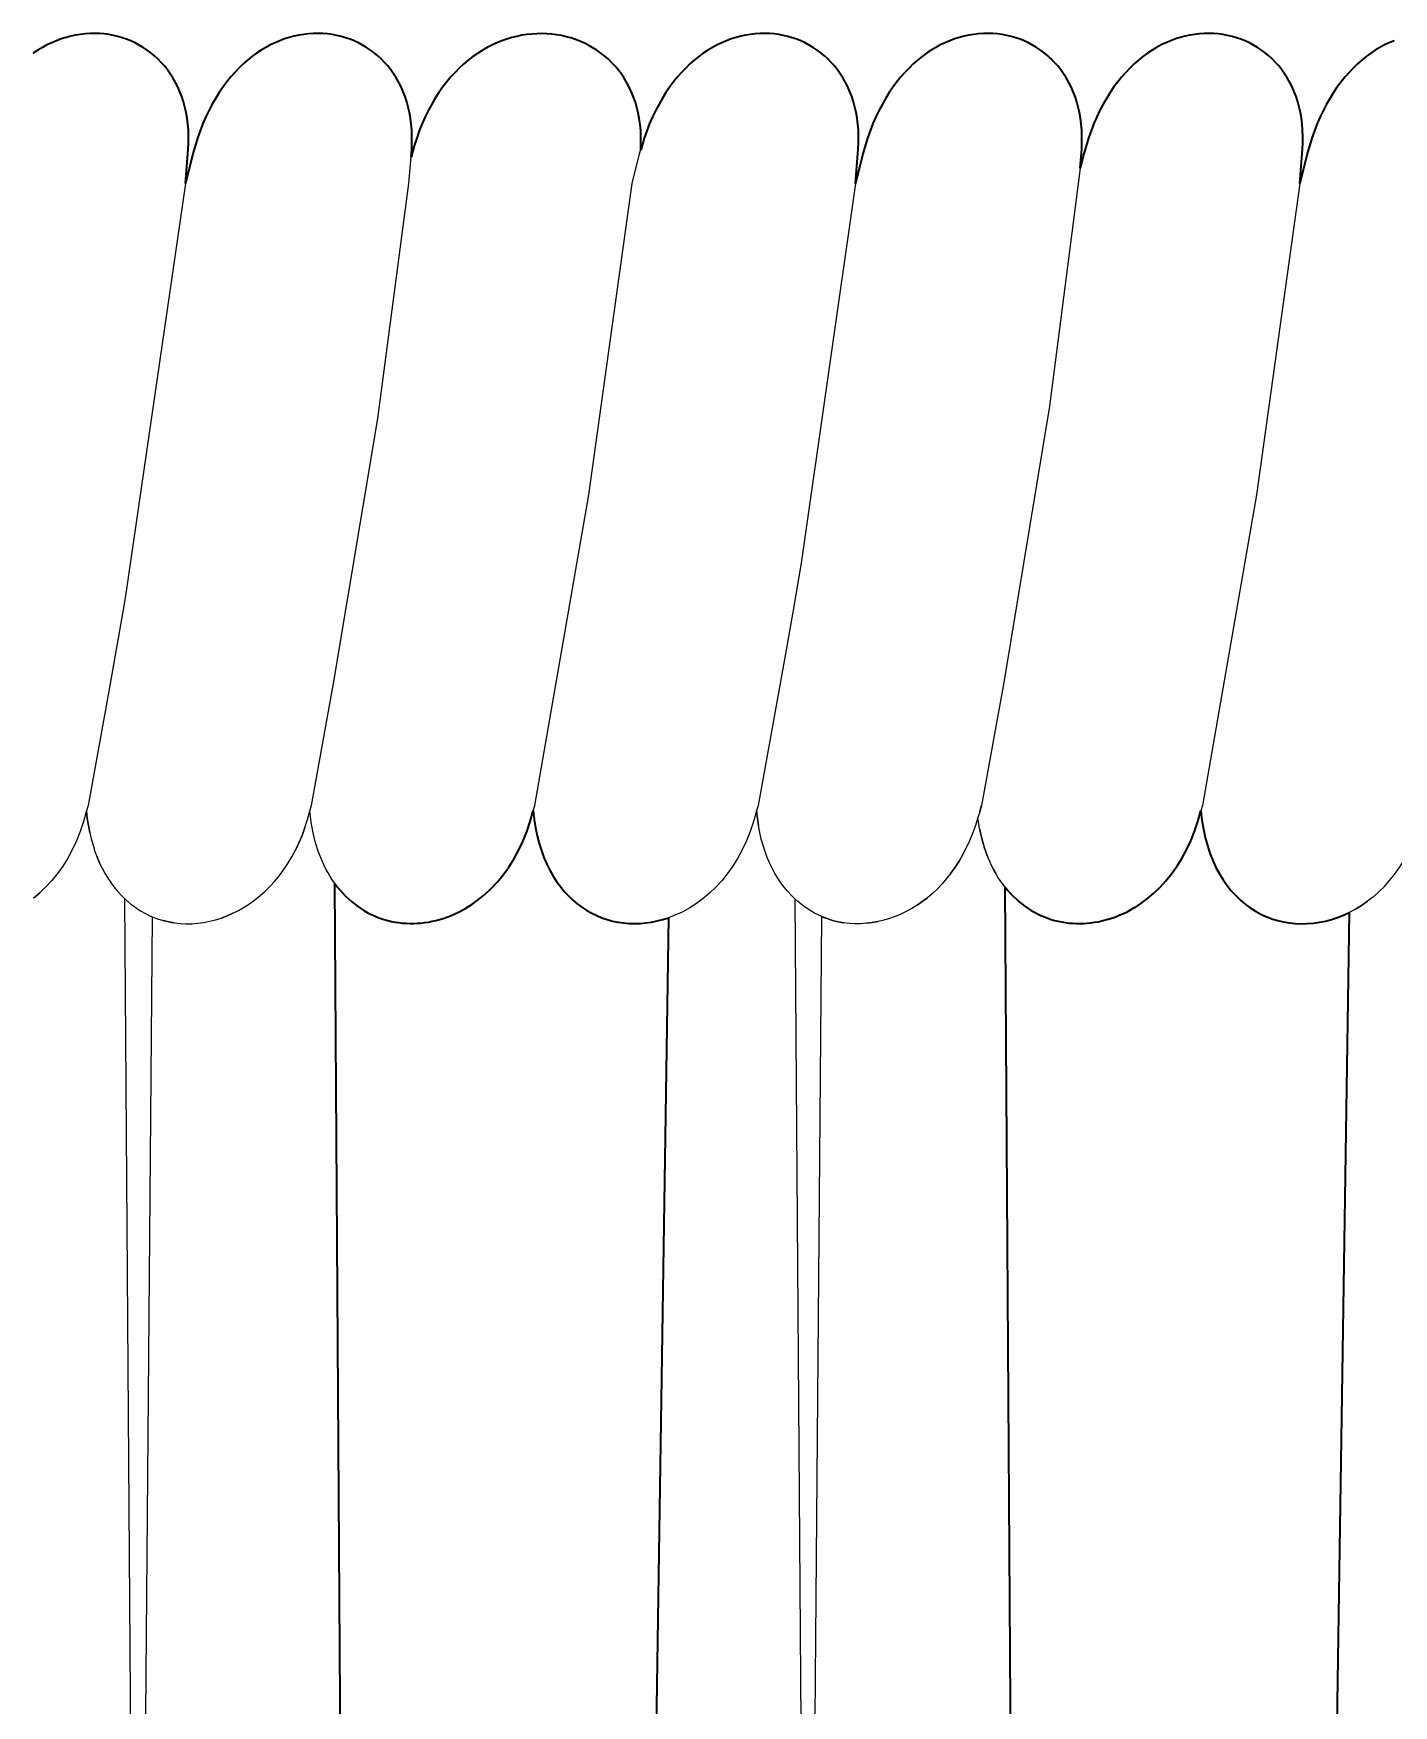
# Model space of a CAD drawing. Header units: millimetres. Extents: x 0 to 1881, y -1115 to 723.
# Drawn here: x 269.09 to 307.7, y -459.68 to -412.21 of the extents above; entities that cross this region are included whole.
import ezdxf

# ---------------------------------------------------------------- set-up
doc = ezdxf.new("R2010")
doc.units = ezdxf.units.MM
doc.layers.add('Blocks', color=7, linetype='Continuous')
doc.layers.add('Blocks$Inner', color=7, linetype='Continuous', lineweight=25, true_color=0x007f00)
doc.layers.add('Blocks$Outline', color=7, linetype='Continuous', lineweight=35, true_color=0xff3f3f)

# ---------------------------------------------------------------- blocks, each defined once
blk = doc.blocks.new('PK4 Lounge Chair Back')
at = {"layer": 'Blocks$Inner'}
for points in [[(269.077, 702.25), (269.207, 702.336), (269.338, 702.414), (269.47, 702.486), (269.604, 702.55), (269.738, 702.607), (269.874, 702.657), (270.01, 702.7), (270.146, 702.736), (270.282, 702.765), (270.419, 702.788), (270.555, 702.803), (270.69, 702.812), (270.826, 702.815), (270.959, 702.81), (271.092, 702.8), (271.224, 702.782), (271.354, 702.758), (271.482, 702.728), (271.608, 702.692), (271.732, 702.649), (271.853, 702.6), (271.973, 702.545), (272.089, 702.484), (272.202, 702.417), (272.311, 702.344), (272.417, 702.265), (272.52, 702.18), (272.619, 702.089), (272.713, 701.993), (272.803, 701.89), (272.889, 701.782), (272.97, 701.669), (273.046, 701.55), (273.117, 701.426), (273.182, 701.296), (273.242, 701.161), (273.296, 701.02), (273.343, 700.874), (273.385, 700.724), (273.42, 700.568), (273.448, 700.406), (273.47, 700.24), (273.484, 700.069), (273.491, 699.893), (273.491, 699.712), (273.483, 699.527), (273.402, 698.55)], [(272.454, 677.738), (272.609, 677.679), (272.767, 677.631), (272.848, 677.61), (272.928, 677.592), (273.009, 677.577), (273.091, 677.564), (273.256, 677.547), (273.422, 677.539), (273.589, 677.541), (273.756, 677.553), (273.923, 677.576), (274.091, 677.608), (274.257, 677.65), (274.423, 677.702), (274.587, 677.763), (274.75, 677.835), (274.91, 677.916), (275.068, 678.007), (275.223, 678.107), (275.374, 678.217), (275.522, 678.337), (275.666, 678.466), (275.805, 678.604), (275.939, 678.752), (276.068, 678.91), (276.192, 679.076), (276.309, 679.252), (276.421, 679.437), (276.525, 679.632), (276.622, 679.835), (276.712, 680.048), (276.793, 680.27), (276.867, 680.5), (276.931, 680.74), (276.977, 680.892), (277.608, 684.357), (278.859, 691.884), (279.743, 698.55), (279.824, 699.527), (279.832, 699.712), (279.832, 699.893), (279.825, 700.069), (279.811, 700.24), (279.789, 700.406), (279.761, 700.568), (279.726, 700.724), (279.684, 700.874), (279.636, 701.02), (279.582, 701.161), (279.523, 701.296), (279.457, 701.426), (279.387, 701.55), (279.311, 701.669), (279.23, 701.782), (279.144, 701.89), (279.054, 701.993), (278.96, 702.089), (278.861, 702.18), (278.758, 702.265), (278.652, 702.344), (278.542, 702.417), (278.43, 702.484), (278.313, 702.545), (278.194, 702.6), (278.073, 702.649), (277.949, 702.692), (277.823, 702.728), (277.695, 702.758), (277.565, 702.782), (277.433, 702.8), (277.3, 702.81), (277.166, 702.815), (277.031, 702.812), (276.896, 702.803), (276.76, 702.788), (276.623, 702.765), (276.487, 702.736), (276.35, 702.7), (276.214, 702.657), (276.079, 702.607), (275.944, 702.55), (275.811, 702.486), (275.679, 702.414), (275.547, 702.336), (275.418, 702.25), (275.29, 702.157), (275.165, 702.056), (275.042, 701.948), (274.921, 701.833), (274.803, 701.71), (274.688, 701.579), (274.576, 701.441), (274.468, 701.295), (274.363, 701.141), (274.261, 700.979), (274.164, 700.81), (274.071, 700.632), (273.982, 700.447), (273.898, 700.253), (273.745, 699.842), (273.612, 699.397), (273.402, 698.55), (271.701, 686.853), (271.614, 686.344), (271.23, 684.143), (270.636, 680.892), (270.59, 680.74), (270.509, 680.444), (270.414, 680.162), (270.307, 679.893), (270.188, 679.639), (270.058, 679.399), (269.917, 679.174), (269.767, 678.962), (269.608, 678.766), (269.441, 678.583), (269.267, 678.415), (269.085, 678.262), (269.267, 678.415), (269.441, 678.583)], [(286.326, 699.505), (286.334, 699.701), (286.334, 699.882), (286.327, 700.058), (286.31, 700.229), (286.287, 700.395), (286.257, 700.556), (286.219, 700.713), (286.175, 700.864), (286.124, 701.009), (286.067, 701.15), (286.003, 701.285), (285.934, 701.415), (285.86, 701.54), (285.779, 701.659), (285.694, 701.773), (285.603, 701.881), (285.508, 701.983), (285.408, 702.08), (285.304, 702.171), (285.196, 702.256), (285.084, 702.335), (284.968, 702.408), (284.849, 702.476), (284.727, 702.537), (284.602, 702.593), (284.474, 702.642), (284.344, 702.685), (284.211, 702.721), (284.076, 702.752), (283.94, 702.776), (283.802, 702.793), (283.662, 702.805), (283.521, 702.809), (283.38, 702.807), (283.238, 702.798), (283.095, 702.783), (282.952, 702.761), (282.809, 702.732), (282.667, 702.696), (282.524, 702.653), (282.383, 702.604), (282.242, 702.547), (282.103, 702.483), (281.964, 702.412), (281.828, 702.333), (281.693, 702.248), (281.56, 702.155), (281.43, 702.054), (281.302, 701.947), (281.177, 701.831), (281.054, 701.708), (280.935, 701.578), (280.819, 701.44), (280.707, 701.294), (280.599, 701.14), (280.494, 700.979), (280.394, 700.809), (280.299, 700.632), (280.208, 700.447), (280.122, 700.253), (280.041, 700.051), (279.966, 699.842), (279.897, 699.624), (279.805, 699.297)], [(283.272, 680.74), (283.318, 680.892), (284.857, 689.715), (286.084, 698.55), (286.294, 699.397), (286.426, 699.842), (286.501, 700.052), (286.58, 700.253), (286.664, 700.447), (286.753, 700.632), (286.846, 700.81), (286.943, 700.979), (287.044, 701.141), (287.149, 701.295), (287.258, 701.441), (287.37, 701.579), (287.485, 701.71), (287.603, 701.833), (287.724, 701.948), (287.847, 702.056), (287.972, 702.157), (288.1, 702.25), (288.229, 702.336), (288.36, 702.414), (288.493, 702.486), (288.626, 702.55), (288.761, 702.607), (288.896, 702.657), (289.032, 702.7), (289.169, 702.736), (289.305, 702.765), (289.441, 702.788), (289.578, 702.803), (289.713, 702.812), (289.848, 702.815), (289.982, 702.81), (290.115, 702.8), (290.246, 702.782), (290.376, 702.758), (290.505, 702.728), (290.631, 702.692), (290.755, 702.649), (290.876, 702.6), (290.995, 702.545), (291.111, 702.484), (291.224, 702.417), (291.334, 702.344), (291.44, 702.265), (291.543, 702.18), (291.641, 702.089), (291.736, 701.993), (291.826, 701.89), (291.912, 701.782), (291.993, 701.669), (292.068, 701.55), (292.14, 701.426), (292.204, 701.296), (292.264, 701.161), (292.318, 701.02), (292.366, 700.874), (292.407, 700.724), (292.443, 700.568), (292.471, 700.406), (292.493, 700.24), (292.507, 700.069), (292.514, 699.893), (292.514, 699.712), (292.505, 699.527), (292.425, 698.55), (292.635, 699.397), (292.767, 699.842), (292.842, 700.052), (292.921, 700.253), (293.005, 700.447), (293.094, 700.632), (293.187, 700.81), (293.284, 700.979), (293.385, 701.141), (293.49, 701.295), (293.599, 701.441), (293.711, 701.579), (293.826, 701.71), (293.944, 701.833), (294.065, 701.948), (294.188, 702.056), (294.313, 702.157), (294.441, 702.25), (294.57, 702.336), (294.701, 702.414), (294.833, 702.486), (294.967, 702.55), (295.102, 702.607), (295.237, 702.657), (295.373, 702.7), (295.509, 702.736), (295.646, 702.765), (295.782, 702.788), (295.918, 702.803), (296.054, 702.812), (296.189, 702.815), (296.323, 702.81), (296.456, 702.8), (296.587, 702.782), (296.717, 702.758), (296.845, 702.728), (296.972, 702.692), (297.096, 702.649), (297.217, 702.6), (297.336, 702.545), (297.452, 702.484), (297.565, 702.417), (297.675, 702.344), (297.781, 702.265), (297.884, 702.18), (297.933, 702.135), (297.982, 702.089), (298.077, 701.993), (298.167, 701.89), (298.253, 701.782), (298.333, 701.669), (298.409, 701.55), (298.48, 701.426), (298.545, 701.296), (298.605, 701.161), (298.659, 701.02), (298.707, 700.874), (298.748, 700.724), (298.783, 700.568), (298.812, 700.406), (298.833, 700.24), (298.848, 700.069), (298.855, 699.893), (298.854, 699.712), (298.846, 699.527), (298.804, 698.99)], [(305.038, 698.55), (305.119, 699.527), (305.127, 699.712), (305.128, 699.893), (305.12, 700.069), (305.106, 700.24), (305.085, 700.406), (305.056, 700.568), (305.021, 700.724), (304.979, 700.874), (304.932, 701.02), (304.878, 701.161), (304.818, 701.296), (304.753, 701.426), (304.682, 701.55), (304.606, 701.669), (304.525, 701.782), (304.439, 701.89), (304.349, 701.993), (304.255, 702.089), (304.156, 702.18), (304.054, 702.265), (303.947, 702.344), (303.837, 702.417), (303.724, 702.484), (303.609, 702.545), (303.49, 702.6), (303.368, 702.649), (303.244, 702.692), (303.118, 702.728), (302.99, 702.758), (302.86, 702.782), (302.728, 702.8), (302.596, 702.81), (302.461, 702.815), (302.327, 702.812), (302.191, 702.803), (302.055, 702.788), (301.918, 702.765), (301.782, 702.736), (301.646, 702.7), (301.51, 702.657), (301.374, 702.607), (301.24, 702.55), (301.106, 702.486), (300.974, 702.414), (300.843, 702.336), (300.713, 702.25), (300.586, 702.157), (300.46, 702.056), (300.337, 701.948), (300.216, 701.833), (300.099, 701.71), (299.983, 701.579), (299.871, 701.441), (299.763, 701.295), (299.658, 701.141), (299.557, 700.979), (299.459, 700.81), (299.366, 700.632), (299.277, 700.447), (299.193, 700.253), (299.114, 700.052), (299.04, 699.842), (298.908, 699.397), (298.804, 698.99), (297.935, 692.235), (296.637, 684.389), (295.999, 680.892), (295.989, 680.847), (295.977, 680.804), (295.951, 680.719), (295.897, 680.551), (295.827, 680.324), (295.749, 680.105)], [(307.715, 702.607), (307.58, 702.55), (307.447, 702.486), (307.314, 702.414), (307.183, 702.336), (307.054, 702.25), (306.927, 702.157), (306.801, 702.056), (306.678, 701.948), (306.557, 701.833), (306.439, 701.71), (306.324, 701.579), (306.212, 701.441), (306.104, 701.295), (305.999, 701.141), (305.897, 700.979), (305.8, 700.81), (305.707, 700.632), (305.619, 700.447), (305.534, 700.253), (305.455, 700.052), (305.381, 699.842), (305.248, 699.397), (305.038, 698.55), (303.812, 689.715), (302.272, 680.892), (302.226, 680.74), (302.144, 680.443)], [(292.425, 698.55), (290.879, 687.773), (290.643, 686.38), (290.44, 685.204), (289.659, 680.892), (289.613, 680.74), (289.638, 680.53), (289.669, 680.327)], [(270.683, 680.134), (270.646, 680.329), (270.615, 680.531), (270.59, 680.74), (270.615, 680.531), (270.646, 680.329), (270.683, 680.134), (270.727, 679.946), (270.777, 679.766), (270.833, 679.593), (270.895, 679.428), (270.962, 679.269), (271.034, 679.118), (270.962, 679.269), (270.895, 679.428)], [(285.681, 677.585), (285.527, 677.617), (285.375, 677.659), (285.225, 677.709), (285.079, 677.769), (284.935, 677.839), (284.795, 677.918), (284.658, 678.006), (284.526, 678.104), (284.399, 678.212), (284.276, 678.329), (284.158, 678.456), (284.046, 678.592), (283.94, 678.738), (283.84, 678.894), (283.746, 679.06), (283.66, 679.235), (283.58, 679.42), (283.508, 679.615), (283.444, 679.82), (283.388, 680.035), (283.34, 680.26), (283.302, 680.495), (283.272, 680.74), (283.189, 680.438), (283.091, 680.15), (282.981, 679.877), (282.859, 679.618), (282.725, 679.374), (282.58, 679.146), (282.426, 678.932), (282.262, 678.733), (282.09, 678.549), (281.91, 678.38), (281.724, 678.227), (281.532, 678.089), (281.433, 678.026), (281.334, 677.966), (281.132, 677.859), (280.927, 677.768), (280.823, 677.728), (280.719, 677.692), (280.614, 677.66), (280.508, 677.632), (280.403, 677.608), (280.297, 677.588), (280.191, 677.572), (280.085, 677.56), (279.979, 677.552), (279.873, 677.547), (279.768, 677.547), (279.663, 677.551), (279.558, 677.559), (279.454, 677.571), (279.351, 677.587), (279.248, 677.607), (279.147, 677.632), (279.046, 677.66), (278.946, 677.692), (278.848, 677.729), (278.75, 677.77), (278.654, 677.814), (278.56, 677.863), (278.467, 677.916), (278.376, 677.974), (278.287, 678.035), (278.199, 678.1), (278.113, 678.17), (278.029, 678.244), (277.948, 678.322), (277.869, 678.405), (277.792, 678.491), (277.717, 678.582), (277.645, 678.677), (277.577, 678.775), (277.512, 678.877), (277.449, 678.983), (277.39, 679.093), (277.333, 679.207), (277.279, 679.325), (277.182, 679.574), (277.097, 679.84), (277.027, 680.123), (276.971, 680.423), (276.931, 680.74)], [(290.881, 678.095), (290.79, 678.171), (290.702, 678.25), (290.597, 678.352), (290.496, 678.461), (290.4, 678.577), (290.308, 678.701), (290.22, 678.831), (290.137, 678.968), (290.059, 679.113), (289.987, 679.264), (289.919, 679.423), (289.857, 679.59), (289.801, 679.763), (289.751, 679.944), (289.707, 680.132), (289.669, 680.327), (289.638, 680.53), (289.613, 680.74), (289.531, 680.443), (289.436, 680.159), (289.328, 679.89), (289.208, 679.635), (289.077, 679.394), (288.936, 679.167), (288.785, 678.956), (288.625, 678.758), (288.457, 678.575), (288.281, 678.407), (288.099, 678.254), (287.911, 678.115), (287.717, 677.991), (287.519, 677.882), (287.418, 677.834), (287.317, 677.789), (287.112, 677.71), (283.567, 444.442)], [(295.951, 680.719), (295.977, 680.804), (295.999, 680.892)], [(302.301, 680.226), (302.259, 680.477), (302.226, 680.74), (302.258, 680.477), (302.301, 680.226), (302.354, 679.986), (302.417, 679.757), (302.489, 679.54), (302.57, 679.334), (302.659, 679.14), (302.757, 678.957), (302.659, 679.14), (302.57, 679.334)], [(307.44, 678.599), (307.588, 678.763), (307.729, 678.938), (307.864, 679.124), (307.99, 679.322), (308.109, 679.53), (308.22, 679.75), (308.321, 679.981), (308.413, 680.223), (308.496, 680.476), (308.567, 680.74), (308.598, 680.482), (308.638, 680.235), (308.687, 679.998), (308.746, 679.772), (308.813, 679.557), (308.89, 679.353), (308.975, 679.16)], [(276.793, 680.27), (276.711, 680.048), (276.622, 679.835), (276.525, 679.632)], [(283.444, 679.82), (283.388, 680.035), (283.34, 680.26)], [(295.946, 680.244), (296.011, 679.955), (296.09, 679.683), (296.183, 679.428), (296.135, 679.553), (296.09, 679.683), (296.011, 679.955), (295.946, 680.244), (295.897, 680.551), (295.827, 680.324), (295.749, 680.105), (295.664, 679.895), (295.571, 679.694), (295.471, 679.501), (295.365, 679.318), (295.253, 679.143), (295.134, 678.977), (295.011, 678.819), (294.882, 678.671)], [(301.941, 679.89), (302.049, 680.159), (302.144, 680.443), (302.049, 680.159), (301.941, 679.89), (301.822, 679.635), (301.691, 679.394), (301.549, 679.167), (301.398, 678.955), (301.238, 678.758), (301.07, 678.575), (300.895, 678.406), (300.713, 678.253), (300.525, 678.114), (300.429, 678.051), (300.331, 677.991), (300.134, 677.882)], [(283.746, 679.06), (283.659, 679.235), (283.58, 679.42)], [(295.134, 678.977), (295.253, 679.143), (295.365, 679.318), (295.471, 679.502), (295.571, 679.694)], [(296.675, 678.573), (296.604, 678.666), (296.536, 678.763), (296.47, 678.864), (296.407, 678.969), (296.346, 679.077), (296.289, 679.19), (296.234, 679.307), (296.183, 679.428)], [(301.549, 679.167), (301.691, 679.394), (301.822, 679.635)], [(271.034, 679.118), (271.112, 678.973), (271.194, 678.836), (271.281, 678.706), (271.372, 678.583), (271.469, 678.467), (271.568, 678.358), (271.672, 678.256), (271.763, 678.175), (271.855, 678.098), (271.95, 678.025), (272.046, 677.957), (272.145, 677.895), (272.246, 677.837), (272.349, 677.784), (272.454, 677.738), (272.037, 627.904), (270.342, 424.695), (269.623, 381.577), (273.825, 381.577)], [(271.112, 678.973), (271.194, 678.836), (271.281, 678.706), (271.372, 678.583), (271.468, 678.467), (271.568, 678.358), (271.672, 678.256), (272.037, 627.904), (273.825, 381.577), (273.831, 380.671), (273.965, 362.192), (274.005, 359.599), (278.026, 245.103), (278.167, 243.165), (278.737, 231.192)], [(277.449, 678.983), (277.39, 679.093), (277.333, 679.207)], [(279.584, 381.577), (277.645, 678.677), (277.577, 678.775), (277.512, 678.877)], [(296.289, 679.19), (296.346, 679.077), (296.407, 678.969)], [(303.931, 677.815), (304.009, 677.777), (304.087, 677.743), (303.931, 677.815), (303.779, 677.897), (303.705, 677.943), (303.632, 677.991), (303.489, 678.096), (303.352, 678.212), (303.285, 678.273), (303.22, 678.338), (303.094, 678.476), (302.975, 678.625), (302.862, 678.786), (302.757, 678.957)], [(275.939, 678.752), (275.805, 678.604), (275.666, 678.466)], [(294.61, 678.401), (294.748, 678.531), (294.882, 678.671), (294.748, 678.531), (294.61, 678.401), (294.468, 678.279)], [(305.768, 677.617), (305.939, 677.662), (306.11, 677.718), (306.278, 677.785), (306.445, 677.861), (302.883, 443.536), (302.049, 381.577), (298.613, 381.577), (296.675, 678.573), (296.748, 678.484), (296.824, 678.399), (296.902, 678.318), (296.982, 678.242)], [(297.503, 677.866), (297.596, 677.817), (297.69, 677.773), (297.596, 677.817), (297.503, 677.866), (297.412, 677.918), (297.323, 677.975), (297.235, 678.035), (297.148, 678.1), (297.064, 678.169), (296.982, 678.242), (296.902, 678.318), (296.824, 678.399)], [(300.331, 677.991), (300.525, 678.114), (300.713, 678.253), (300.895, 678.406)], [(302.974, 678.625), (303.094, 678.476), (303.22, 678.338), (303.352, 678.211), (303.489, 678.096), (303.56, 678.042), (303.632, 677.991), (303.779, 677.897)], [(307.127, 678.307), (307.286, 678.447), (307.44, 678.599), (307.286, 678.447), (307.127, 678.307), (306.962, 678.178), (306.794, 678.061), (306.621, 677.955), (306.445, 677.861), (306.278, 677.785), (306.11, 677.718), (305.939, 677.662), (305.768, 677.617), (305.596, 677.581), (305.424, 677.557), (305.252, 677.543), (305.08, 677.539), (304.91, 677.546), (304.825, 677.554), (304.741, 677.564), (304.573, 677.593), (304.408, 677.632), (304.246, 677.682), (304.087, 677.743)], [(271.855, 678.098), (271.95, 678.025), (272.046, 677.957)], [(294.172, 678.064), (294.322, 678.167), (294.468, 678.279), (294.322, 678.167), (294.172, 678.064), (294.02, 677.97), (293.865, 677.885), (293.708, 677.809), (293.549, 677.742), (293.389, 677.685), (293.227, 677.638), (293.064, 677.599)], [(297.148, 678.1), (297.235, 678.035), (297.323, 677.975), (297.412, 677.918)], [(299.314, 677.598), (299.418, 677.62), (299.522, 677.646), (299.625, 677.676), (299.728, 677.709), (299.831, 677.747), (299.933, 677.788), (300.134, 677.882), (300.034, 677.833), (299.933, 677.788), (299.728, 677.709), (299.522, 677.646)], [(306.621, 677.955), (306.794, 678.061), (306.963, 678.178)], [(273.091, 677.564), (272.928, 677.592), (272.767, 677.631)], [(274.75, 677.835), (274.587, 677.763), (274.423, 677.702)], [(287.112, 677.71), (286.953, 677.66), (286.794, 677.619), (286.634, 677.586), (286.473, 677.563), (286.313, 677.549), (286.154, 677.545), (285.995, 677.549), (285.837, 677.563), (285.681, 677.585), (285.837, 677.562), (285.995, 677.549)], [(292.738, 677.551), (292.901, 677.57), (293.064, 677.599), (292.901, 677.57), (292.738, 677.551), (292.574, 677.541), (292.412, 677.541), (292.25, 677.55), (292.09, 677.569), (291.931, 677.597), (291.775, 677.636), (291.62, 677.684), (291.469, 677.742), (291.544, 677.711), (291.62, 677.684), (291.697, 677.659), (291.775, 677.636), (291.853, 677.615), (291.931, 677.597), (292.09, 677.569)], [(299.001, 677.555), (299.106, 677.565), (299.21, 677.58), (299.314, 677.598), (299.106, 677.565), (299.001, 677.555), (298.897, 677.548), (298.793, 677.545), (298.69, 677.546), (298.586, 677.551), (298.484, 677.56), (298.381, 677.573), (298.28, 677.589), (298.179, 677.61), (298.079, 677.635), (297.98, 677.663), (297.882, 677.696), (297.786, 677.732), (297.69, 677.773)], [(297.786, 677.732), (297.882, 677.696), (297.98, 677.663)], [(304.741, 677.564), (304.91, 677.546), (305.08, 677.539), (305.252, 677.543)]]:
    blk.add_lwpolyline(points, dxfattribs=at)
blk.add_lwpolyline([(291.265, 677.839), (291.166, 677.896), (291.069, 677.958), (290.974, 678.024), (290.881, 678.095), (290.79, 678.171), (290.702, 678.25), (291.06, 628.81), (291.469, 677.742), (291.366, 677.788)], close=True, dxfattribs=at)
at = {"layer": 'Blocks$Outline'}
for points in [[(273.402, 698.55), (273.483, 699.527), (273.491, 699.712), (273.491, 699.893), (273.484, 700.069), (273.47, 700.24), (273.448, 700.406), (273.42, 700.568), (273.385, 700.724), (273.343, 700.874), (273.296, 701.02), (273.242, 701.161), (273.182, 701.296), (273.117, 701.426), (273.046, 701.55), (272.97, 701.669), (272.889, 701.782), (272.803, 701.89), (272.713, 701.993), (272.619, 702.089), (272.52, 702.18), (272.417, 702.265), (272.311, 702.344), (272.202, 702.417), (272.089, 702.484), (271.973, 702.545), (271.853, 702.6), (271.732, 702.649), (271.608, 702.692), (271.482, 702.728), (271.354, 702.758), (271.224, 702.782), (271.092, 702.8), (270.959, 702.81), (270.826, 702.815), (270.69, 702.812), (270.555, 702.803), (270.419, 702.788), (270.282, 702.765), (270.146, 702.736), (270.01, 702.7), (269.874, 702.657), (269.738, 702.607), (269.604, 702.55), (269.47, 702.486), (269.338, 702.414), (269.207, 702.336), (269.077, 702.25)], [(279.805, 699.297), (279.824, 699.527), (279.832, 699.712), (279.832, 699.893), (279.825, 700.069), (279.811, 700.24), (279.789, 700.406), (279.761, 700.568), (279.726, 700.724), (279.684, 700.874), (279.636, 701.02), (279.582, 701.161), (279.523, 701.296), (279.457, 701.426), (279.387, 701.55), (279.311, 701.669), (279.23, 701.782), (279.144, 701.89), (279.054, 701.993), (278.96, 702.089), (278.861, 702.18), (278.758, 702.265), (278.652, 702.344), (278.542, 702.417), (278.43, 702.484), (278.313, 702.545), (278.194, 702.6), (278.073, 702.649), (277.949, 702.692), (277.823, 702.728), (277.695, 702.758), (277.565, 702.782), (277.433, 702.8), (277.3, 702.81), (277.166, 702.815), (277.031, 702.812), (276.896, 702.803), (276.76, 702.788), (276.623, 702.765), (276.487, 702.736), (276.35, 702.7), (276.214, 702.657), (276.079, 702.607), (275.944, 702.55), (275.811, 702.486), (275.679, 702.414), (275.547, 702.336), (275.418, 702.25), (275.29, 702.157), (275.165, 702.056), (275.042, 701.948), (274.921, 701.833), (274.803, 701.71), (274.688, 701.579), (274.576, 701.441), (274.468, 701.295), (274.363, 701.141), (274.261, 700.979), (274.164, 700.81), (274.071, 700.632), (273.982, 700.447), (273.898, 700.253), (273.745, 699.842), (273.612, 699.397), (273.402, 698.55)], [(286.326, 699.505), (286.334, 699.701), (286.334, 699.882), (286.327, 700.058), (286.31, 700.229), (286.287, 700.395), (286.257, 700.556), (286.219, 700.713), (286.175, 700.864), (286.124, 701.009), (286.067, 701.15), (286.003, 701.285), (285.934, 701.415), (285.86, 701.54), (285.779, 701.659), (285.694, 701.773), (285.603, 701.881), (285.508, 701.983), (285.408, 702.08), (285.304, 702.171), (285.196, 702.256), (285.084, 702.335), (284.968, 702.408), (284.849, 702.476), (284.727, 702.537), (284.602, 702.593), (284.474, 702.642), (284.344, 702.685), (284.211, 702.721), (284.076, 702.752), (283.94, 702.776), (283.802, 702.793), (283.662, 702.805), (283.521, 702.809), (283.38, 702.807), (283.238, 702.798), (283.095, 702.783), (282.952, 702.761), (282.809, 702.732), (282.667, 702.696), (282.524, 702.653), (282.383, 702.604), (282.242, 702.547), (282.103, 702.483), (281.964, 702.412), (281.828, 702.333), (281.693, 702.248), (281.56, 702.155), (281.43, 702.054), (281.302, 701.947), (281.177, 701.831), (281.054, 701.708), (280.935, 701.578), (280.819, 701.44), (280.707, 701.294), (280.599, 701.14), (280.494, 700.979), (280.394, 700.809), (280.299, 700.632), (280.208, 700.447), (280.122, 700.253), (280.041, 700.051), (279.966, 699.842), (279.897, 699.624), (279.805, 699.297)], [(298.804, 698.99), (298.846, 699.527), (298.854, 699.712), (298.855, 699.893), (298.848, 700.069), (298.833, 700.24), (298.812, 700.406), (298.783, 700.568), (298.748, 700.724), (298.707, 700.874), (298.659, 701.02), (298.605, 701.161), (298.545, 701.296), (298.48, 701.426), (298.409, 701.55), (298.333, 701.669), (298.253, 701.782), (298.167, 701.89), (298.077, 701.993), (297.982, 702.089), (297.933, 702.135), (297.884, 702.18), (297.781, 702.265), (297.675, 702.344), (297.565, 702.417), (297.452, 702.484), (297.336, 702.545), (297.217, 702.6), (297.096, 702.649), (296.972, 702.692), (296.845, 702.728), (296.717, 702.758), (296.587, 702.782), (296.456, 702.8), (296.323, 702.81), (296.189, 702.815), (296.054, 702.812), (295.918, 702.803), (295.782, 702.788), (295.646, 702.765), (295.509, 702.736), (295.373, 702.7), (295.237, 702.657), (295.102, 702.607), (294.967, 702.55), (294.833, 702.486), (294.701, 702.414), (294.57, 702.336), (294.441, 702.25), (294.313, 702.157), (294.188, 702.056), (294.065, 701.948), (293.944, 701.833), (293.826, 701.71), (293.711, 701.579), (293.599, 701.441), (293.49, 701.295), (293.385, 701.141), (293.284, 700.979), (293.187, 700.81), (293.094, 700.632), (293.005, 700.447), (292.921, 700.253), (292.842, 700.052), (292.767, 699.842), (292.635, 699.397), (292.425, 698.55), (292.505, 699.527), (292.514, 699.712), (292.514, 699.893), (292.507, 700.069), (292.493, 700.24), (292.471, 700.406), (292.443, 700.568), (292.407, 700.724), (292.366, 700.874), (292.318, 701.02), (292.264, 701.161), (292.204, 701.296), (292.14, 701.426), (292.068, 701.55), (291.993, 701.669), (291.912, 701.782), (291.826, 701.89), (291.736, 701.993), (291.641, 702.089), (291.543, 702.18), (291.44, 702.265), (291.334, 702.344), (291.224, 702.417), (291.111, 702.484), (290.995, 702.545), (290.876, 702.6), (290.755, 702.649), (290.631, 702.692), (290.505, 702.728), (290.376, 702.758), (290.246, 702.782), (290.115, 702.8), (289.982, 702.81), (289.848, 702.815), (289.713, 702.812), (289.578, 702.803), (289.441, 702.788), (289.305, 702.765), (289.169, 702.736), (289.032, 702.7), (288.896, 702.657), (288.761, 702.607), (288.626, 702.55), (288.493, 702.486), (288.36, 702.414), (288.229, 702.336), (288.1, 702.25), (287.972, 702.157), (287.847, 702.056), (287.724, 701.948), (287.603, 701.833), (287.485, 701.71), (287.37, 701.579), (287.258, 701.441), (287.149, 701.295), (287.044, 701.141), (286.943, 700.979), (286.846, 700.81), (286.753, 700.632), (286.664, 700.447), (286.58, 700.253), (286.501, 700.052), (286.426, 699.842), (286.326, 699.505)], [(305.038, 698.55), (305.119, 699.527), (305.127, 699.712), (305.128, 699.893), (305.12, 700.069), (305.106, 700.24), (305.085, 700.406), (305.056, 700.568), (305.021, 700.724), (304.979, 700.874), (304.932, 701.02), (304.878, 701.161), (304.818, 701.296), (304.753, 701.426), (304.682, 701.55), (304.606, 701.669), (304.525, 701.782), (304.439, 701.89), (304.349, 701.993), (304.255, 702.089), (304.156, 702.18), (304.054, 702.265), (303.947, 702.344), (303.837, 702.417), (303.724, 702.484), (303.609, 702.545), (303.49, 702.6), (303.368, 702.649), (303.244, 702.692), (303.118, 702.728), (302.99, 702.758), (302.86, 702.782), (302.728, 702.8), (302.596, 702.81), (302.461, 702.815), (302.327, 702.812), (302.191, 702.803), (302.055, 702.788), (301.918, 702.765), (301.782, 702.736), (301.646, 702.7), (301.51, 702.657), (301.374, 702.607), (301.24, 702.55), (301.106, 702.486), (300.974, 702.414), (300.843, 702.336), (300.713, 702.25), (300.586, 702.157), (300.46, 702.056), (300.337, 701.948), (300.216, 701.833), (300.099, 701.71), (299.983, 701.579), (299.871, 701.441), (299.763, 701.295), (299.658, 701.141), (299.557, 700.979), (299.459, 700.81), (299.366, 700.632), (299.277, 700.447), (299.193, 700.253), (299.114, 700.052), (299.04, 699.842), (298.908, 699.397), (298.804, 698.99)], [(307.715, 702.607), (307.58, 702.55), (307.447, 702.486), (307.314, 702.414), (307.183, 702.336), (307.054, 702.25), (306.927, 702.157), (306.801, 702.056), (306.678, 701.948), (306.557, 701.833), (306.439, 701.71), (306.324, 701.579), (306.212, 701.441), (306.104, 701.295), (305.999, 701.141), (305.897, 700.979), (305.8, 700.81), (305.707, 700.632), (305.619, 700.447), (305.534, 700.253), (305.455, 700.052), (305.381, 699.842), (305.248, 699.397), (305.038, 698.55)], [(277.645, 678.677), (277.717, 678.582), (277.792, 678.491), (277.869, 678.405), (277.948, 678.322), (278.029, 678.244), (278.113, 678.17), (278.199, 678.1), (278.287, 678.035), (278.376, 677.974), (278.467, 677.916), (278.56, 677.863), (278.654, 677.814), (278.75, 677.77), (278.848, 677.729), (278.946, 677.692), (279.046, 677.66), (279.147, 677.632), (279.248, 677.607), (279.351, 677.587), (279.454, 677.571), (279.558, 677.559), (279.663, 677.551), (279.768, 677.547), (279.873, 677.547), (279.979, 677.552), (280.085, 677.56), (280.191, 677.572), (280.297, 677.588), (280.403, 677.608), (280.508, 677.632), (280.614, 677.66), (280.719, 677.692), (280.823, 677.728), (280.927, 677.768), (281.132, 677.859), (281.334, 677.966), (281.433, 678.026), (281.532, 678.089), (281.724, 678.227), (281.91, 678.38), (282.09, 678.549), (282.262, 678.733), (282.426, 678.932), (282.58, 679.146), (282.725, 679.374), (282.859, 679.618), (282.981, 679.877), (283.091, 680.15), (283.189, 680.438), (283.272, 680.74), (283.302, 680.495), (283.34, 680.26), (283.388, 680.035), (283.444, 679.82), (283.508, 679.615), (283.58, 679.42), (283.66, 679.235), (283.746, 679.06), (283.84, 678.894), (283.94, 678.738), (284.046, 678.592), (284.158, 678.456), (284.276, 678.329), (284.399, 678.212), (284.526, 678.104), (284.658, 678.006), (284.795, 677.918), (284.935, 677.839), (285.079, 677.769), (285.225, 677.709), (285.375, 677.659), (285.527, 677.617), (285.681, 677.585)], [(302.144, 680.443), (302.226, 680.74)], [(302.226, 680.74), (302.259, 680.477), (302.301, 680.226)], [(301.941, 679.89), (302.049, 680.159), (302.144, 680.443)], [(300.134, 677.882), (300.331, 677.991), (300.429, 678.051), (300.525, 678.114), (300.713, 678.253), (300.895, 678.406), (301.07, 678.575), (301.238, 678.758), (301.398, 678.955), (301.549, 679.167), (301.691, 679.394), (301.822, 679.635), (301.941, 679.89)], [(302.301, 680.226), (302.354, 679.986), (302.417, 679.757), (302.489, 679.54), (302.57, 679.334), (302.659, 679.14), (302.757, 678.957)], [(302.757, 678.957), (302.862, 678.786), (302.975, 678.625), (303.094, 678.476), (303.22, 678.338), (303.285, 678.273), (303.352, 678.212), (303.489, 678.096)], [(279.584, 381.577), (277.645, 678.677)], [(305.768, 677.617), (305.939, 677.662), (306.11, 677.718), (306.278, 677.785), (306.445, 677.861), (302.883, 443.536), (302.049, 381.577), (298.613, 381.577), (296.675, 678.573), (296.748, 678.484), (296.824, 678.399)], [(296.824, 678.399), (296.902, 678.318), (296.982, 678.242), (297.064, 678.169), (297.148, 678.1), (297.235, 678.035), (297.323, 677.975), (297.412, 677.918), (297.503, 677.866)], [(299.933, 677.788), (300.034, 677.833), (300.134, 677.882)], [(303.489, 678.096), (303.489, 678.096), (303.56, 678.042), (303.632, 677.991)], [(303.632, 677.991), (303.705, 677.943), (303.779, 677.897), (303.931, 677.815)], [(287.112, 677.71), (283.567, 444.442), (282.719, 381.577)], [(285.681, 677.585), (285.837, 677.563), (285.995, 677.549), (286.154, 677.545), (286.313, 677.549), (286.473, 677.563), (286.634, 677.586), (286.794, 677.619), (286.953, 677.66), (287.112, 677.71)], [(297.503, 677.866), (297.596, 677.817), (297.69, 677.773), (297.69, 677.773)], [(297.69, 677.773), (297.786, 677.732), (297.786, 677.732)], [(297.786, 677.732), (297.882, 677.696), (297.98, 677.663)], [(297.98, 677.663), (298.079, 677.635), (298.179, 677.61), (298.28, 677.589), (298.381, 677.573), (298.484, 677.56), (298.586, 677.551), (298.69, 677.546), (298.793, 677.545), (298.897, 677.548), (299.001, 677.555)], [(299.001, 677.555), (299.106, 677.565), (299.21, 677.58), (299.314, 677.598)], [(299.314, 677.598), (299.418, 677.62), (299.522, 677.646), (299.625, 677.676), (299.728, 677.709), (299.831, 677.747), (299.933, 677.788)], [(303.931, 677.815), (304.009, 677.777), (304.087, 677.743)], [(304.087, 677.743), (304.246, 677.682), (304.408, 677.632), (304.573, 677.593), (304.741, 677.564), (304.825, 677.554), (304.91, 677.546), (305.08, 677.539), (305.252, 677.543), (305.424, 677.557), (305.596, 677.581), (305.768, 677.617)]]:
    blk.add_lwpolyline(points, dxfattribs=at)

msp = doc.modelspace()

# ---------------------------------------------------------------- block references
at = {"layer": 'Blocks'}
msp.add_blockref('PK4 Lounge Chair Back', (0, -1115.029), dxfattribs=at)

doc.saveas('drawing.dxf')
